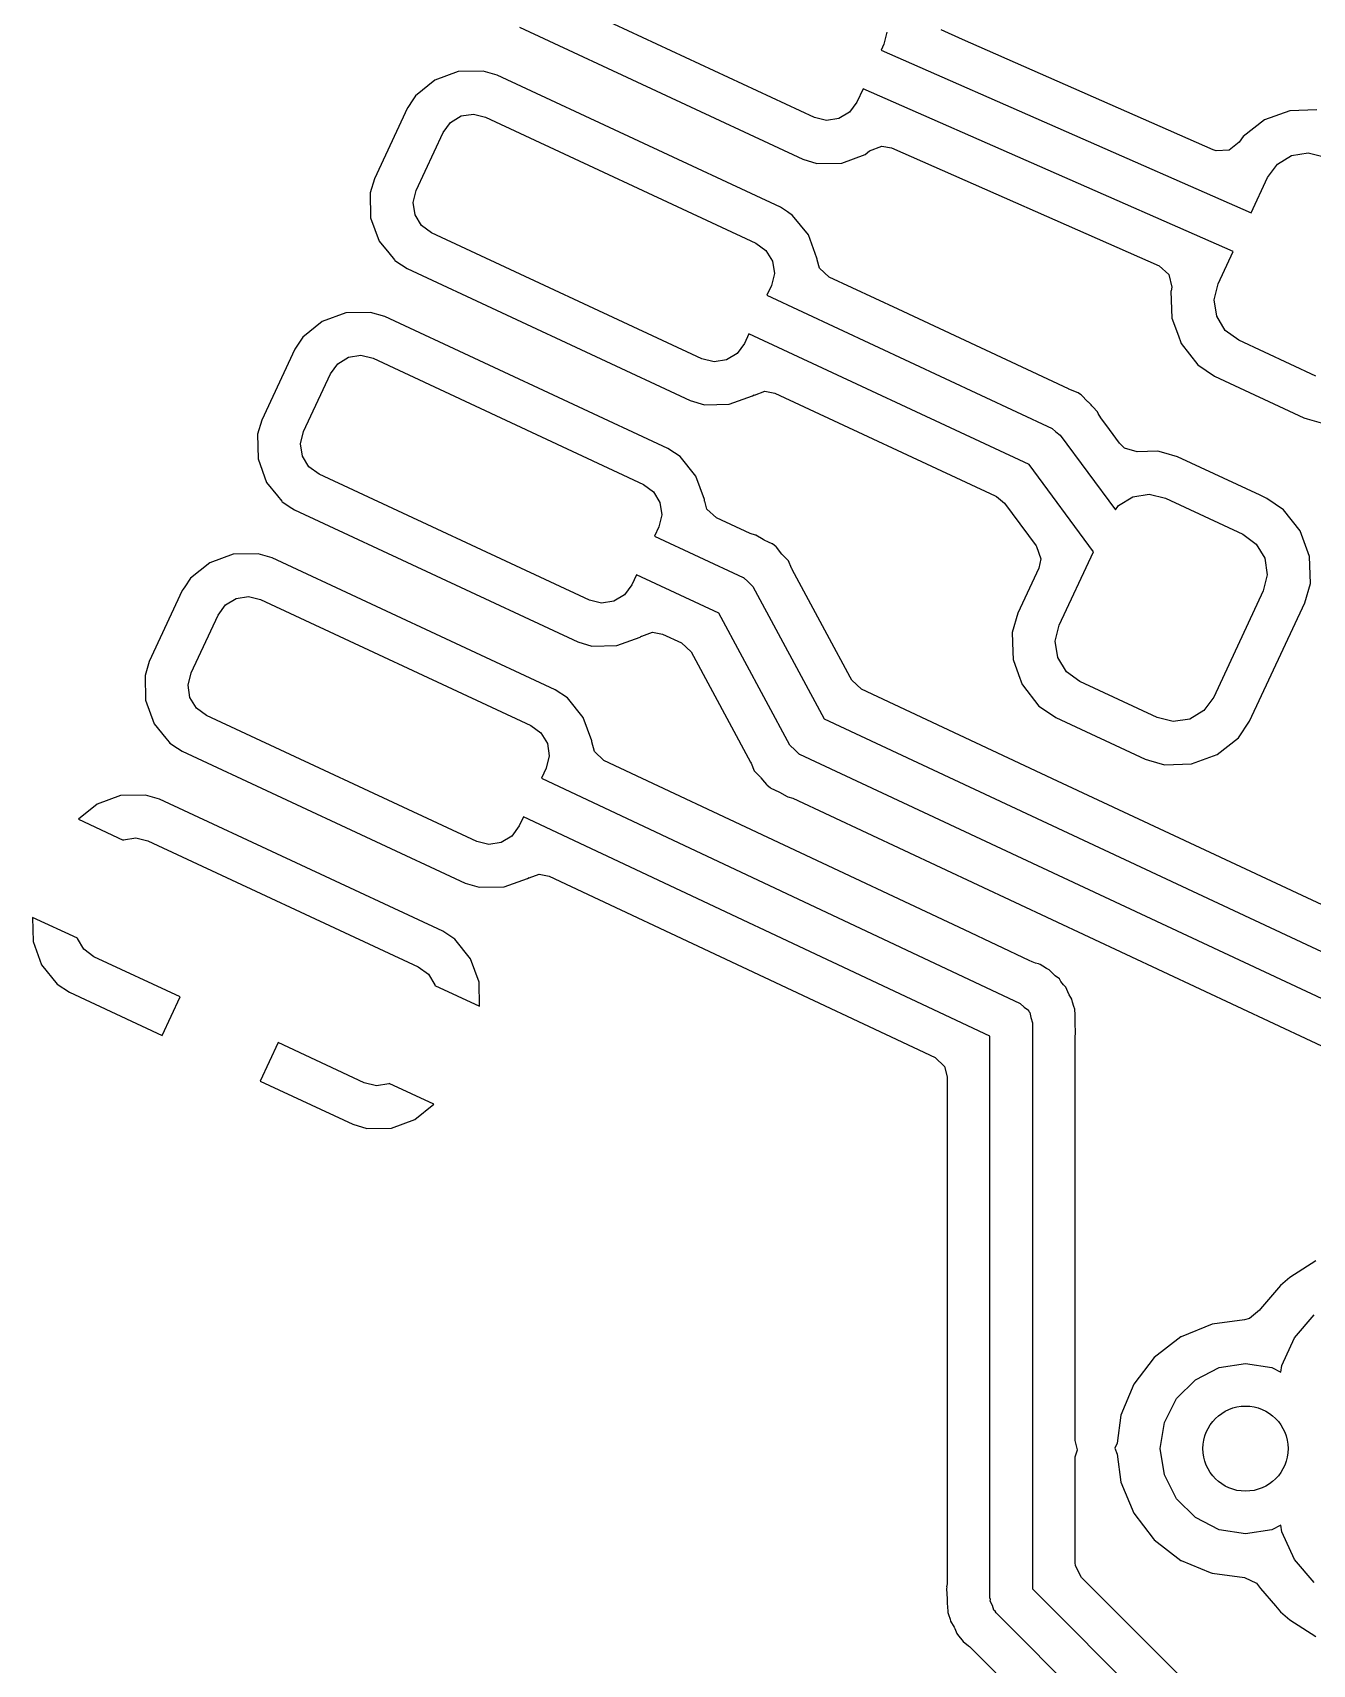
# Model space of a CAD drawing. Extents: x -1.57 to 1.57, y -1.57 to 1.57.
# Drawn here: x -1.3265 to -1.09, y 0.3341 to 0.6358 of the extents above; entities that cross this region are included whole.
import ezdxf

# ---------------------------------------------------------------- set-up
doc = ezdxf.new("R2010")
doc.units = 0
doc.header["$MEASUREMENT"] = 0
doc.layers.add('BLACK', color=7, linetype='CONTINUOUS')

msp = doc.modelspace()

# ---------------------------------------------------------------- linework, layer by layer
at = {"layer": 'BLACK', "linetype": 'CONTINUOUS'}
for p, q in [((-1.18202, 0.62007), (-1.23197, 0.64336)), ((-1.2365, 0.63676), (-1.18417, 0.61236)), ((-1.16918, 0.63363), (-1.1697, 0.63251)), ((-1.16863, 0.63587), (-1.16918, 0.63363)), ((-1.15465, 0.63451), (-1.15861, 0.63626)), ((-1.10832, 0.61413), (-1.15465, 0.63451)), ((-1.1697, 0.63251), (-1.10134, 0.60243)), ((-1.24784, 0.62857), (-1.25217, 0.627)), ((-1.24324, 0.62866), (-1.24784, 0.62857)), ((-1.24784, 0.62857), (-1.24784, 0.62857)), ((-1.24064, 0.62788), (-1.24324, 0.62866)), ((-1.24324, 0.62866), (-1.24324, 0.62866)), ((-1.24324, 0.62866), (-1.24324, 0.62866)), ((-1.24324, 0.62866), (-1.24324, 0.62866)), ((-1.18831, 0.60348), (-1.24064, 0.62788)), ((-1.24064, 0.62788), (-1.24064, 0.62788)), ((-1.25217, 0.627), (-1.25575, 0.6241)), ((-1.25217, 0.627), (-1.25217, 0.627)), ((-1.17303, 0.62537), (-1.17417, 0.62293)), ((-1.10467, 0.59529), (-1.17303, 0.62537)), ((-1.25724, 0.62184), (-1.26334, 0.60876)), ((-1.25718, 0.62192), (-1.25724, 0.62184)), ((-1.25625, 0.62334), (-1.25718, 0.62192)), ((-1.25575, 0.6241), (-1.25625, 0.62334)), ((-1.17417, 0.62293), (-1.17553, 0.62107)), ((-1.0892, 0.6215), (-1.09419, 0.62133)), ((-1.25064, 0.61731), (-1.24927, 0.61917)), ((-1.24927, 0.61917), (-1.2473, 0.62037)), ((-1.2473, 0.62037), (-1.24503, 0.62072)), ((-1.24503, 0.62072), (-1.24279, 0.62017)), ((-1.24279, 0.62017), (-1.19283, 0.59688)), ((-1.17978, 0.61952), (-1.18202, 0.62007)), ((-1.1775, 0.61987), (-1.17978, 0.61952)), ((-1.17553, 0.62107), (-1.1775, 0.61987)), ((-1.09888, 0.61962), (-1.10282, 0.61655)), ((-1.09419, 0.62133), (-1.09888, 0.61962)), ((-1.25563, 0.60661), (-1.25064, 0.61731)), ((-1.10352, 0.61552), (-1.10541, 0.61403)), ((-1.10282, 0.61655), (-1.10352, 0.61552)), ((-1.10282, 0.61655), (-1.10282, 0.61655)), ((-1.18417, 0.61236), (-1.18417, 0.61236)), ((-1.18417, 0.61236), (-1.18417, 0.61236)), ((-1.18417, 0.61236), (-1.18417, 0.61236)), ((-1.18417, 0.61236), (-1.18157, 0.61158)), ((-1.17697, 0.61167), (-1.17264, 0.61324)), ((-1.17264, 0.61324), (-1.17182, 0.61391)), ((-1.17264, 0.61324), (-1.17264, 0.61324)), ((-1.17264, 0.61324), (-1.17264, 0.61324)), ((-1.17182, 0.61391), (-1.16957, 0.61477)), ((-1.16957, 0.61477), (-1.1678, 0.61445)), ((-1.1678, 0.61445), (-1.1183, 0.59267)), ((-1.10782, 0.61395), (-1.10832, 0.61413)), ((-1.10541, 0.61403), (-1.10782, 0.61395)), ((-1.09646, 0.61147), (-1.09384, 0.61306)), ((-1.09384, 0.61306), (-1.0908, 0.61353)), ((-1.0908, 0.61353), (-1.08782, 0.6128)), ((-1.18157, 0.61158), (-1.17697, 0.61167)), ((-1.09828, 0.60899), (-1.09646, 0.61147)), ((-1.26334, 0.60876), (-1.26411, 0.60616)), ((-1.25618, 0.60437), (-1.25563, 0.60661)), ((-1.10134, 0.60243), (-1.09828, 0.60899)), ((-1.26411, 0.60616), (-1.26411, 0.60616)), ((-1.26411, 0.60616), (-1.26403, 0.60156)), ((-1.25583, 0.60209), (-1.25618, 0.60437)), ((-1.18703, 0.60264), (-1.18831, 0.60348)), ((-1.18831, 0.60348), (-1.18831, 0.60348)), ((-1.26403, 0.60156), (-1.26403, 0.60156)), ((-1.26403, 0.60156), (-1.26403, 0.60156)), ((-1.26403, 0.60156), (-1.26246, 0.59723)), ((-1.25463, 0.60012), (-1.25583, 0.60209)), ((-1.18605, 0.60199), (-1.18703, 0.60264)), ((-1.18315, 0.59841), (-1.18605, 0.60199)), ((-1.26246, 0.59723), (-1.2607, 0.59506)), ((-1.25277, 0.59876), (-1.25463, 0.60012)), ((-1.20282, 0.57547), (-1.25277, 0.59876)), ((-1.18158, 0.59408), (-1.18315, 0.59841)), ((-1.2607, 0.59506), (-1.25965, 0.59376)), ((-1.19283, 0.59688), (-1.19098, 0.59551)), ((-1.19098, 0.59551), (-1.18978, 0.59354)), ((-1.10743, 0.58936), (-1.10467, 0.59529)), ((-1.25965, 0.59376), (-1.25956, 0.59365)), ((-1.25956, 0.59365), (-1.25836, 0.59286)), ((-1.25836, 0.59286), (-1.25729, 0.59216)), ((-1.25729, 0.59216), (-1.25729, 0.59216)), ((-1.25729, 0.59216), (-1.20497, 0.56776)), ((-1.18943, 0.59127), (-1.18998, 0.58903)), ((-1.18978, 0.59354), (-1.18943, 0.59127)), ((-1.18157, 0.59404), (-1.18158, 0.59408)), ((-1.18158, 0.59408), (-1.18158, 0.59408)), ((-1.18155, 0.59396), (-1.18157, 0.59404)), ((-1.18152, 0.59376), (-1.18155, 0.59396)), ((-1.1815, 0.59376), (-1.18152, 0.59376)), ((-1.18109, 0.59222), (-1.1815, 0.59376)), ((-1.17933, 0.59058), (-1.18109, 0.59222)), ((-1.1183, 0.59267), (-1.11651, 0.59107)), ((-1.18998, 0.58903), (-1.19082, 0.58723)), ((-1.16657, 0.58463), (-1.17933, 0.59058)), ((-1.11651, 0.59107), (-1.11599, 0.58871)), ((-1.11599, 0.58871), (-1.11613, 0.58803)), ((-1.10816, 0.58638), (-1.10743, 0.58936)), ((-1.19082, 0.58723), (-1.1381, 0.56262)), ((-1.11613, 0.58803), (-1.11614, 0.58798)), ((-1.11614, 0.58798), (-1.11602, 0.58463)), ((-1.10769, 0.58334), (-1.10816, 0.58638)), ((-1.27297, 0.5824), (-1.27655, 0.5795)), ((-1.26864, 0.58397), (-1.27297, 0.5824)), ((-1.27297, 0.5824), (-1.27297, 0.5824)), ((-1.26403, 0.58405), (-1.26864, 0.58397)), ((-1.26864, 0.58397), (-1.26864, 0.58397)), ((-1.26144, 0.58328), (-1.26403, 0.58405)), ((-1.26403, 0.58405), (-1.26403, 0.58405)), ((-1.26403, 0.58405), (-1.26403, 0.58405)), ((-1.26403, 0.58405), (-1.26403, 0.58405)), ((-1.20911, 0.55888), (-1.26144, 0.58328)), ((-1.26144, 0.58328), (-1.26144, 0.58328)), ((-1.1351, 0.56994), (-1.16657, 0.58463)), ((-1.11602, 0.58463), (-1.11597, 0.58299)), ((-1.11597, 0.58299), (-1.11478, 0.57974)), ((-1.1061, 0.58071), (-1.10769, 0.58334)), ((-1.27655, 0.5795), (-1.27804, 0.57724)), ((-1.19414, 0.5801), (-1.19497, 0.57832)), ((-1.14234, 0.55591), (-1.19414, 0.5801)), ((-1.11478, 0.57974), (-1.11433, 0.57851)), ((-1.10362, 0.5789), (-1.1061, 0.58071)), ((-1.27804, 0.57724), (-1.28413, 0.56416)), ((-1.2681, 0.57577), (-1.26582, 0.57612)), ((-1.26582, 0.57612), (-1.26359, 0.57557)), ((-1.19633, 0.57647), (-1.1983, 0.57527)), ((-1.19497, 0.57832), (-1.19633, 0.57647)), ((-1.11433, 0.57851), (-1.11426, 0.5783)), ((-1.11426, 0.5783), (-1.11118, 0.57436)), ((-1.08935, 0.57224), (-1.10362, 0.5789)), ((-1.27143, 0.57271), (-1.27007, 0.57457)), ((-1.27007, 0.57457), (-1.2681, 0.57577)), ((-1.26359, 0.57557), (-1.21363, 0.55227)), ((-1.20058, 0.57492), (-1.20282, 0.57547)), ((-1.1983, 0.57527), (-1.20058, 0.57492)), ((-1.11118, 0.57436), (-1.10808, 0.57227)), ((-1.27643, 0.56201), (-1.27143, 0.57271)), ((-1.10808, 0.57227), (-1.09156, 0.56456)), ((-1.20497, 0.56776), (-1.20497, 0.56776)), ((-1.20497, 0.56776), (-1.20497, 0.56776)), ((-1.20497, 0.56776), (-1.20497, 0.56776)), ((-1.20497, 0.56776), (-1.20237, 0.56698)), ((-1.20237, 0.56698), (-1.19777, 0.56707)), ((-1.19777, 0.56707), (-1.19344, 0.56864)), ((-1.19344, 0.56864), (-1.19316, 0.5688)), ((-1.19344, 0.56864), (-1.19344, 0.56864)), ((-1.19344, 0.56864), (-1.19344, 0.56864)), ((-1.19316, 0.5688), (-1.19313, 0.56876)), ((-1.19313, 0.56876), (-1.19119, 0.5695)), ((-1.19119, 0.5695), (-1.18934, 0.56914)), ((-1.18934, 0.56914), (-1.14863, 0.55014)), ((-1.13501, 0.56989), (-1.1351, 0.56994)), ((-1.13331, 0.56921), (-1.13501, 0.56989)), ((-1.13303, 0.56903), (-1.13331, 0.56921)), ((-1.13331, 0.56921), (-1.13331, 0.56921)), ((-1.13276, 0.56884), (-1.13303, 0.56903)), ((-1.13149, 0.56752), (-1.13276, 0.56884)), ((-1.13276, 0.56884), (-1.13276, 0.56884)), ((-1.13276, 0.56884), (-1.13276, 0.56884)), ((-1.13141, 0.56744), (-1.13149, 0.56752)), ((-1.13102, 0.56707), (-1.13141, 0.56744)), ((-1.13092, 0.56698), (-1.13102, 0.56707)), ((-1.28413, 0.56416), (-1.28491, 0.56156)), ((-1.13089, 0.56696), (-1.13092, 0.56698)), ((-1.13077, 0.56679), (-1.13089, 0.56696)), ((-1.13061, 0.5666), (-1.13077, 0.56679)), ((-1.12969, 0.56565), (-1.13061, 0.5666)), ((-1.12957, 0.56536), (-1.12969, 0.56565)), ((-1.12911, 0.56454), (-1.12957, 0.56536)), ((-1.12752, 0.56239), (-1.12911, 0.56454)), ((-1.09156, 0.56456), (-1.09156, 0.56456)), ((-1.09156, 0.56456), (-1.09156, 0.56456)), ((-1.09156, 0.56456), (-1.09098, 0.5644)), ((-1.09098, 0.5644), (-1.08797, 0.56353)), ((-1.28491, 0.56156), (-1.28491, 0.56156)), ((-1.28491, 0.56156), (-1.28483, 0.55696)), ((-1.27697, 0.55977), (-1.27643, 0.56201)), ((-1.1381, 0.56262), (-1.13739, 0.56196)), ((-1.13739, 0.56196), (-1.13659, 0.56139)), ((-1.13659, 0.56139), (-1.1264, 0.54756)), ((-1.12566, 0.55986), (-1.12752, 0.56239)), ((-1.27662, 0.55749), (-1.27697, 0.55977)), ((-1.2079, 0.55808), (-1.20911, 0.55888)), ((-1.20911, 0.55888), (-1.20911, 0.55888)), ((-1.20684, 0.55739), (-1.2079, 0.55808)), ((-1.1247, 0.55894), (-1.12566, 0.55986)), ((-1.12238, 0.55827), (-1.1247, 0.55894)), ((-1.11854, 0.55841), (-1.12238, 0.55827)), ((-1.11745, 0.55809), (-1.11854, 0.55841)), ((-1.11854, 0.55841), (-1.11854, 0.55841)), ((-1.11854, 0.55841), (-1.11854, 0.55841)), ((-1.11495, 0.55738), (-1.11745, 0.55809)), ((-1.28483, 0.55696), (-1.28483, 0.55696)), ((-1.28483, 0.55696), (-1.28483, 0.55696)), ((-1.28483, 0.55696), (-1.28325, 0.55263)), ((-1.27543, 0.55552), (-1.27662, 0.55749)), ((-1.27357, 0.55416), (-1.27543, 0.55552)), ((-1.20395, 0.55381), (-1.20684, 0.55739)), ((-1.13047, 0.5398), (-1.14234, 0.55591)), ((-1.09968, 0.55025), (-1.11495, 0.55738)), ((-1.11495, 0.55738), (-1.11495, 0.55738)), ((-1.11495, 0.55738), (-1.11495, 0.55738)), ((-1.28325, 0.55263), (-1.28127, 0.55017)), ((-1.22362, 0.53087), (-1.27357, 0.55416)), ((-1.21363, 0.55227), (-1.21177, 0.55091)), ((-1.20237, 0.54948), (-1.20395, 0.55381)), ((-1.28127, 0.55017), (-1.28045, 0.54916)), ((-1.28045, 0.54916), (-1.28036, 0.54905)), ((-1.28036, 0.54905), (-1.27857, 0.54787)), ((-1.21177, 0.55091), (-1.21058, 0.54894)), ((-1.20231, 0.54916), (-1.20237, 0.54948)), ((-1.20237, 0.54948), (-1.20237, 0.54948)), ((-1.20237, 0.54948), (-1.20237, 0.54948)), ((-1.20228, 0.54917), (-1.20231, 0.54916)), ((-1.20188, 0.5477), (-1.20228, 0.54917)), ((-1.14863, 0.55014), (-1.1484, 0.55003)), ((-1.1484, 0.55003), (-1.14691, 0.54881)), ((-1.12581, 0.54837), (-1.12318, 0.54996)), ((-1.12318, 0.54996), (-1.12015, 0.55043)), ((-1.12015, 0.55043), (-1.11716, 0.5497)), ((-1.11716, 0.5497), (-1.10289, 0.54304)), ((-1.09843, 0.54967), (-1.09968, 0.55025)), ((-1.09533, 0.54758), (-1.09843, 0.54967)), ((-1.27857, 0.54787), (-1.27809, 0.54756)), ((-1.27809, 0.54756), (-1.27809, 0.54756)), ((-1.27809, 0.54756), (-1.22577, 0.52316)), ((-1.21023, 0.54666), (-1.21078, 0.54443)), ((-1.21058, 0.54894), (-1.21023, 0.54666)), ((-1.20012, 0.54606), (-1.20188, 0.5477)), ((-1.19389, 0.54317), (-1.20012, 0.54606)), ((-1.14691, 0.54881), (-1.14551, 0.54691)), ((-1.14551, 0.54691), (-1.14108, 0.5409)), ((-1.1264, 0.54756), (-1.12581, 0.54837)), ((-1.09225, 0.54365), (-1.09533, 0.54758)), ((-1.09533, 0.54758), (-1.09533, 0.54758)), ((-1.09533, 0.54758), (-1.09533, 0.54758)), ((-1.21078, 0.54443), (-1.21159, 0.54268)), ((-1.19293, 0.54287), (-1.19389, 0.54317)), ((-1.10289, 0.54304), (-1.10041, 0.54123)), ((-1.09055, 0.53895), (-1.09225, 0.54365)), ((-1.21159, 0.54268), (-1.19519, 0.53507)), ((-1.19286, 0.54285), (-1.19293, 0.54287)), ((-1.19147, 0.54205), (-1.19286, 0.54285)), ((-1.19286, 0.54285), (-1.19286, 0.54285)), ((-1.19132, 0.54197), (-1.19147, 0.54205)), ((-1.19049, 0.54158), (-1.19132, 0.54197)), ((-1.18986, 0.54129), (-1.19049, 0.54158)), ((-1.1898, 0.54125), (-1.18986, 0.54129)), ((-1.18908, 0.54069), (-1.1898, 0.54125)), ((-1.18903, 0.54065), (-1.18908, 0.54069)), ((-1.18802, 0.53939), (-1.18903, 0.54065)), ((-1.18903, 0.54065), (-1.18903, 0.54065)), ((-1.14108, 0.5409), (-1.14097, 0.54075)), ((-1.14097, 0.54075), (-1.14021, 0.53847)), ((-1.10041, 0.54123), (-1.09882, 0.5386)), ((-1.29376, 0.53779), (-1.29735, 0.5349)), ((-1.28944, 0.53937), (-1.29376, 0.53779)), ((-1.29376, 0.53779), (-1.29376, 0.53779)), ((-1.28483, 0.53945), (-1.28944, 0.53937)), ((-1.28944, 0.53937), (-1.28944, 0.53937)), ((-1.28224, 0.53867), (-1.28483, 0.53945)), ((-1.28483, 0.53945), (-1.28483, 0.53945)), ((-1.28483, 0.53945), (-1.28483, 0.53945)), ((-1.28483, 0.53945), (-1.28483, 0.53945)), ((-1.22991, 0.51427), (-1.28224, 0.53867)), ((-1.28224, 0.53867), (-1.28224, 0.53867)), ((-1.18791, 0.53927), (-1.18802, 0.53939)), ((-1.18761, 0.53895), (-1.18791, 0.53927)), ((-1.18679, 0.53811), (-1.18761, 0.53895)), ((-1.18624, 0.53679), (-1.18679, 0.53811)), ((-1.18679, 0.53811), (-1.18679, 0.53811)), ((-1.18679, 0.53811), (-1.18679, 0.53811)), ((-1.14021, 0.53847), (-1.14058, 0.53679)), ((-1.13678, 0.52626), (-1.13047, 0.5398)), ((-1.09882, 0.5386), (-1.09835, 0.53556)), ((-1.09037, 0.53396), (-1.09055, 0.53895)), ((-1.29735, 0.5349), (-1.29837, 0.53334)), ((-1.21492, 0.53555), (-1.21577, 0.53372)), ((-1.1997, 0.52848), (-1.21492, 0.53555)), ((-1.19519, 0.53507), (-1.19517, 0.53505)), ((-1.19517, 0.53505), (-1.19514, 0.53504)), ((-1.19514, 0.53504), (-1.19428, 0.53422)), ((-1.19428, 0.53422), (-1.19341, 0.53341)), ((-1.1862, 0.53669), (-1.18624, 0.53679)), ((-1.18612, 0.53651), (-1.1862, 0.53669)), ((-1.17965, 0.5245), (-1.18612, 0.53651)), ((-1.14058, 0.53679), (-1.14446, 0.52848)), ((-1.09835, 0.53556), (-1.09908, 0.53258)), ((-1.0914, 0.53037), (-1.09037, 0.53396)), ((-1.29883, 0.53263), (-1.30493, 0.51955)), ((-1.29866, 0.5329), (-1.29883, 0.53263)), ((-1.29837, 0.53334), (-1.29866, 0.5329)), ((-1.29087, 0.52997), (-1.2889, 0.53116)), ((-1.2889, 0.53116), (-1.28662, 0.53151)), ((-1.28662, 0.53151), (-1.28438, 0.53097)), ((-1.28438, 0.53097), (-1.23443, 0.50767)), ((-1.22138, 0.53032), (-1.22362, 0.53087)), ((-1.21713, 0.53186), (-1.2191, 0.53067)), ((-1.21577, 0.53372), (-1.21713, 0.53186)), ((-1.19341, 0.53341), (-1.1934, 0.53338)), ((-1.1934, 0.53338), (-1.19338, 0.53336)), ((-1.19338, 0.53336), (-1.18022, 0.50892)), ((-1.09908, 0.53258), (-1.10823, 0.51295)), ((-1.29722, 0.51741), (-1.29223, 0.52811)), ((-1.29223, 0.52811), (-1.29087, 0.52997)), ((-1.2191, 0.53067), (-1.22138, 0.53032)), ((-1.18654, 0.50404), (-1.1997, 0.52848)), ((-1.14446, 0.52848), (-1.14549, 0.52488)), ((-1.1016, 0.50849), (-1.0914, 0.53037)), ((-1.21394, 0.52418), (-1.21192, 0.52495)), ((-1.21192, 0.52495), (-1.21008, 0.5246)), ((-1.14549, 0.52488), (-1.14536, 0.52128)), ((-1.13751, 0.52328), (-1.13678, 0.52626)), ((-1.22577, 0.52316), (-1.22577, 0.52316)), ((-1.22577, 0.52316), (-1.22576, 0.52316)), ((-1.22576, 0.52316), (-1.22576, 0.52316)), ((-1.22576, 0.52316), (-1.22317, 0.52238)), ((-1.22317, 0.52238), (-1.21856, 0.52246)), ((-1.21856, 0.52246), (-1.21424, 0.52404)), ((-1.21424, 0.52404), (-1.21417, 0.52409)), ((-1.21424, 0.52404), (-1.21424, 0.52404)), ((-1.21424, 0.52404), (-1.21424, 0.52404)), ((-1.21417, 0.52409), (-1.21408, 0.52413)), ((-1.21408, 0.52413), (-1.21396, 0.5242)), ((-1.21396, 0.5242), (-1.21394, 0.52418)), ((-1.21008, 0.5246), (-1.20658, 0.52297)), ((-1.20658, 0.52297), (-1.20481, 0.52133)), ((-1.1754, 0.51662), (-1.17965, 0.5245)), ((-1.13704, 0.52024), (-1.13751, 0.52328)), ((-1.30493, 0.51955), (-1.30571, 0.51696)), ((-1.20481, 0.52133), (-1.20479, 0.52128)), ((-1.20479, 0.52128), (-1.19382, 0.50091)), ((-1.14536, 0.52128), (-1.14531, 0.51989)), ((-1.14531, 0.51989), (-1.14431, 0.51713)), ((-1.13545, 0.51762), (-1.13704, 0.52024)), ((-1.30571, 0.51696), (-1.30571, 0.51696)), ((-1.30571, 0.51696), (-1.30563, 0.51235)), ((-1.29777, 0.51517), (-1.29722, 0.51741)), ((-1.17512, 0.51609), (-1.1754, 0.51662)), ((-1.1751, 0.51606), (-1.17512, 0.51609)), ((-1.17334, 0.51441), (-1.1751, 0.51606)), ((-1.14431, 0.51713), (-1.14364, 0.5153)), ((-1.13297, 0.5158), (-1.13545, 0.51762)), ((-1.1187, 0.50915), (-1.13297, 0.5158)), ((-1.29742, 0.51289), (-1.29777, 0.51517)), ((-1.29623, 0.51092), (-1.29742, 0.51289)), ((-1.22764, 0.51279), (-1.22991, 0.51427)), ((-1.22991, 0.51427), (-1.22991, 0.51427)), ((-1.22991, 0.51427), (-1.22991, 0.51427)), ((-1.22475, 0.5092), (-1.22764, 0.51279)), ((-1.13708, 0.49743), (-1.17334, 0.51441)), ((-1.14364, 0.5153), (-1.1436, 0.5152)), ((-1.1436, 0.5152), (-1.14053, 0.51126)), ((-1.10823, 0.51295), (-1.11005, 0.51048)), ((-1.30563, 0.51235), (-1.30563, 0.51235)), ((-1.30563, 0.51235), (-1.30563, 0.51235)), ((-1.30563, 0.51235), (-1.30405, 0.50803)), ((-1.29437, 0.50956), (-1.29623, 0.51092)), ((-1.14053, 0.51126), (-1.14053, 0.51126)), ((-1.14053, 0.51126), (-1.14008, 0.51096)), ((-1.14008, 0.51096), (-1.13743, 0.50917)), ((-1.11005, 0.51048), (-1.11268, 0.50888)), ((-1.30405, 0.50803), (-1.30188, 0.50534)), ((-1.24441, 0.48626), (-1.29437, 0.50956)), ((-1.23443, 0.50767), (-1.23257, 0.50631)), ((-1.22317, 0.50488), (-1.22475, 0.5092)), ((-1.18022, 0.50892), (-1.02589, 0.43664)), ((-1.13743, 0.50917), (-1.12091, 0.50147)), ((-1.11571, 0.50841), (-1.1187, 0.50915)), ((-1.11268, 0.50888), (-1.11571, 0.50841)), ((-1.10369, 0.50539), (-1.1016, 0.50849)), ((-1.30188, 0.50534), (-1.30129, 0.5046)), ((-1.30129, 0.5046), (-1.30116, 0.50445)), ((-1.30116, 0.50445), (-1.29971, 0.50349)), ((-1.23257, 0.50631), (-1.23138, 0.50434)), ((-1.23138, 0.50434), (-1.23103, 0.50206)), ((-1.22317, 0.5047), (-1.22317, 0.50488)), ((-1.22317, 0.50488), (-1.22317, 0.50488)), ((-1.22269, 0.50289), (-1.22317, 0.5047)), ((-1.18652, 0.50402), (-1.18654, 0.50404)), ((-1.18652, 0.504), (-1.18652, 0.50402)), ((-1.18564, 0.50318), (-1.18652, 0.504)), ((-1.10763, 0.50232), (-1.10369, 0.50539)), ((-1.29971, 0.50349), (-1.29889, 0.50296)), ((-1.29889, 0.50296), (-1.29889, 0.50296)), ((-1.29889, 0.50296), (-1.24656, 0.47856)), ((-1.23103, 0.50206), (-1.23157, 0.49983)), ((-1.22093, 0.50124), (-1.22269, 0.50289)), ((-1.15431, 0.4699), (-1.22093, 0.50124)), ((-1.19382, 0.50091), (-1.19373, 0.50073)), ((-1.19373, 0.50073), (-1.19315, 0.49933)), ((-1.18478, 0.50236), (-1.18564, 0.50318)), ((-1.18476, 0.50235), (-1.18478, 0.50236)), ((-1.18474, 0.50234), (-1.18476, 0.50235)), ((-1.0315, 0.43057), (-1.18474, 0.50234)), ((-1.12091, 0.50147), (-1.12091, 0.50147)), ((-1.12091, 0.50147), (-1.12091, 0.50147)), ((-1.12091, 0.50147), (-1.12027, 0.50128)), ((-1.12027, 0.50128), (-1.11731, 0.50044)), ((-1.11232, 0.50061), (-1.10763, 0.50232)), ((-1.23157, 0.49983), (-1.23245, 0.49794)), ((-1.23245, 0.49794), (-1.14399, 0.45632)), ((-1.19315, 0.49933), (-1.19202, 0.49815)), ((-1.19202, 0.49815), (-1.19191, 0.49802)), ((-1.19191, 0.49802), (-1.1919, 0.49801)), ((-1.1919, 0.49801), (-1.19125, 0.49721)), ((-1.11731, 0.50044), (-1.11232, 0.50061)), ((-1.31023, 0.49475), (-1.31455, 0.49317)), ((-1.30563, 0.49483), (-1.31023, 0.49475)), ((-1.30304, 0.49405), (-1.30563, 0.49483)), ((-1.30563, 0.49483), (-1.30563, 0.49483)), ((-1.19125, 0.49721), (-1.19089, 0.49676)), ((-1.19089, 0.49676), (-1.19077, 0.49666)), ((-1.19077, 0.49666), (-1.19022, 0.49622)), ((-1.19022, 0.49622), (-1.19009, 0.49613)), ((-1.19009, 0.49613), (-1.19009, 0.49613)), ((-1.19009, 0.49613), (-1.19009, 0.49613)), ((-1.19009, 0.49613), (-1.18861, 0.49544)), ((-1.18861, 0.49544), (-1.18847, 0.49536)), ((-1.18847, 0.49536), (-1.18706, 0.49455)), ((-1.02369, 0.44432), (-1.13708, 0.49743)), ((-1.31455, 0.49317), (-1.31804, 0.49036)), ((-1.31455, 0.49317), (-1.31455, 0.49317)), ((-1.25072, 0.46965), (-1.30304, 0.49405)), ((-1.30304, 0.49405), (-1.30304, 0.49405)), ((-1.18706, 0.49455), (-1.18706, 0.49455)), ((-1.18706, 0.49455), (-1.18691, 0.4945)), ((-1.18691, 0.4945), (-1.18604, 0.49423)), ((-1.18604, 0.49423), (-1.0417, 0.42663)), ((-1.31804, 0.49036), (-1.31804, 0.49036)), ((-1.31804, 0.49036), (-1.30978, 0.48651)), ((-1.23657, 0.48912), (-1.23793, 0.48726)), ((-1.23578, 0.4908), (-1.23657, 0.48912)), ((-1.14961, 0.45026), (-1.23578, 0.4908)), ((-1.30978, 0.48651), (-1.3097, 0.48656)), ((-1.3097, 0.48656), (-1.30742, 0.48691)), ((-1.30742, 0.48691), (-1.30518, 0.48636)), ((-1.30518, 0.48636), (-1.25523, 0.46307)), ((-1.24218, 0.48572), (-1.24441, 0.48626)), ((-1.2399, 0.48607), (-1.24218, 0.48572)), ((-1.23793, 0.48726), (-1.2399, 0.48607)), ((-1.23503, 0.47944), (-1.23475, 0.4796)), ((-1.23475, 0.4796), (-1.23471, 0.47952)), ((-1.23471, 0.47952), (-1.2329, 0.48021)), ((-1.2329, 0.48021), (-1.23103, 0.47984)), ((-1.23103, 0.47984), (-1.15974, 0.4463)), ((-1.24656, 0.47856), (-1.24656, 0.47856)), ((-1.24656, 0.47856), (-1.24656, 0.47856)), ((-1.24656, 0.47856), (-1.24656, 0.47856)), ((-1.24656, 0.47856), (-1.24397, 0.47778)), ((-1.24397, 0.47778), (-1.23936, 0.47786)), ((-1.23936, 0.47786), (-1.23503, 0.47944)), ((-1.32649, 0.47223), (-1.32641, 0.46776)), ((-1.31823, 0.46838), (-1.32649, 0.47223)), ((-1.32649, 0.47223), (-1.32649, 0.47223)), ((-1.32641, 0.46776), (-1.32641, 0.46776)), ((-1.32641, 0.46776), (-1.32483, 0.46343)), ((-1.31822, 0.46829), (-1.31823, 0.46838)), ((-1.31702, 0.46632), (-1.31822, 0.46829)), ((-1.24845, 0.46817), (-1.25072, 0.46965)), ((-1.25072, 0.46965), (-1.25072, 0.46965)), ((-1.24556, 0.46459), (-1.24845, 0.46817)), ((-1.14235, 0.46427), (-1.15431, 0.4699)), ((-1.31517, 0.46496), (-1.31702, 0.46632)), ((-1.29925, 0.45754), (-1.31517, 0.46496)), ((-1.24399, 0.46027), (-1.24556, 0.46459)), ((-1.24556, 0.46459), (-1.24556, 0.46459)), ((-1.32483, 0.46343), (-1.32483, 0.46343)), ((-1.32483, 0.46343), (-1.32194, 0.45986)), ((-1.25523, 0.46307), (-1.25337, 0.46171)), ((-1.25337, 0.46171), (-1.25218, 0.45974)), ((-1.14179, 0.46401), (-1.14235, 0.46427)), ((-1.1412, 0.46378), (-1.14179, 0.46401)), ((-1.14061, 0.46362), (-1.1412, 0.46378)), ((-1.1403, 0.46353), (-1.14061, 0.46362)), ((-1.13984, 0.46318), (-1.1403, 0.46353)), ((-1.13915, 0.46276), (-1.13984, 0.46318)), ((-1.13863, 0.46252), (-1.13915, 0.46276)), ((-1.13812, 0.46198), (-1.13863, 0.46252)), ((-1.13863, 0.46252), (-1.13863, 0.46252)), ((-1.13799, 0.46185), (-1.13812, 0.46198)), ((-1.13752, 0.46142), (-1.13799, 0.46185)), ((-1.32194, 0.45986), (-1.31968, 0.45837)), ((-1.25218, 0.45974), (-1.25216, 0.45964)), ((-1.25216, 0.45964), (-1.24391, 0.45579)), ((-1.24391, 0.45579), (-1.24399, 0.46027)), ((-1.13677, 0.46086), (-1.13752, 0.46142)), ((-1.13663, 0.46063), (-1.13677, 0.46086)), ((-1.13677, 0.46086), (-1.13677, 0.46086)), ((-1.13647, 0.46037), (-1.13663, 0.46063)), ((-1.13598, 0.45974), (-1.13647, 0.46037)), ((-1.13558, 0.45932), (-1.13598, 0.45974)), ((-1.13522, 0.45846), (-1.13558, 0.45932)), ((-1.13558, 0.45932), (-1.13558, 0.45932)), ((-1.31968, 0.45837), (-1.30258, 0.4504)), ((-1.30258, 0.4504), (-1.29925, 0.45754)), ((-1.24391, 0.45579), (-1.24391, 0.45579)), ((-1.14399, 0.45632), (-1.14328, 0.45565)), ((-1.14328, 0.45565), (-1.14248, 0.45507)), ((-1.13494, 0.45789), (-1.13522, 0.45846)), ((-1.13464, 0.45741), (-1.13494, 0.45789)), ((-1.13445, 0.4571), (-1.13464, 0.45741)), ((-1.13434, 0.45654), (-1.13445, 0.4571)), ((-1.13445, 0.4571), (-1.13445, 0.4571)), ((-1.13445, 0.4571), (-1.13445, 0.4571)), ((-1.13411, 0.45576), (-1.13434, 0.45654)), ((-1.13389, 0.45523), (-1.13411, 0.45576)), ((-1.14248, 0.45507), (-1.14241, 0.45483)), ((-1.14241, 0.45483), (-1.14222, 0.45465)), ((-1.14222, 0.45465), (-1.14204, 0.45369)), ((-1.14204, 0.45369), (-1.14173, 0.45276)), ((-1.14173, 0.45276), (-1.14173, 0.34809)), ((-1.13387, 0.45422), (-1.13389, 0.45523)), ((-1.13389, 0.45523), (-1.13389, 0.45523)), ((-1.13389, 0.45523), (-1.13389, 0.45523)), ((-1.13386, 0.45409), (-1.13387, 0.45422)), ((-1.13384, 0.45385), (-1.13386, 0.45409)), ((-1.13384, 0.45291), (-1.13384, 0.45385)), ((-1.13384, 0.45287), (-1.13384, 0.45291)), ((-1.13379, 0.45078), (-1.13384, 0.45287)), ((-1.14961, 0.34646), (-1.14961, 0.45026)), ((-1.13384, 0.45021), (-1.13379, 0.45078)), ((-1.13384, 0.37552), (-1.13384, 0.45021)), ((-1.28113, 0.44908), (-1.28445, 0.44195)), ((-1.26521, 0.44166), (-1.28113, 0.44908)), ((-1.15974, 0.4463), (-1.15798, 0.44465)), ((-1.15798, 0.44465), (-1.1575, 0.44277)), ((-1.28445, 0.44195), (-1.28445, 0.44195)), ((-1.28445, 0.44195), (-1.26735, 0.43397)), ((-1.26297, 0.44111), (-1.26521, 0.44166)), ((-1.2607, 0.44146), (-1.26297, 0.44111)), ((-1.26061, 0.44152), (-1.2607, 0.44146)), ((-1.25236, 0.43767), (-1.26061, 0.44152)), ((-1.1575, 0.44277), (-1.1575, 0.34902)), ((-1.25584, 0.43485), (-1.25236, 0.43767)), ((-1.25236, 0.43767), (-1.25236, 0.43767)), ((-1.26016, 0.43328), (-1.25584, 0.43485)), ((-1.25584, 0.43485), (-1.25584, 0.43485)), ((-1.26735, 0.43397), (-1.26735, 0.43397)), ((-1.26735, 0.43397), (-1.26476, 0.43319)), ((-1.26476, 0.43319), (-1.26016, 0.43328)), ((-1.26476, 0.43319), (-1.26476, 0.43319)), ((-1.26016, 0.43328), (-1.26016, 0.43328)), ((-1.08938, 0.40872), (-1.09415, 0.40566)), ((-1.09415, 0.40566), (-1.09588, 0.40416)), ((-1.09415, 0.40566), (-1.09415, 0.40566)), ((-1.09588, 0.40416), (-1.09958, 0.39988)), ((-1.09588, 0.40416), (-1.09588, 0.40416)), ((-1.09977, 0.39959), (-1.10163, 0.39807)), ((-1.09958, 0.39988), (-1.09977, 0.39959)), ((-1.09958, 0.39988), (-1.09958, 0.39988)), ((-1.09333, 0.3945), (-1.08966, 0.39874)), ((-1.10853, 0.39705), (-1.11428, 0.39467)), ((-1.10254, 0.39784), (-1.10853, 0.39705)), ((-1.10853, 0.39705), (-1.10853, 0.39705)), ((-1.10163, 0.39807), (-1.10254, 0.39784)), ((-1.11429, 0.39467), (-1.11922, 0.39088)), ((-1.11428, 0.39467), (-1.11429, 0.39467)), ((-1.09566, 0.3894), (-1.09333, 0.3945)), ((-1.11922, 0.39088), (-1.12301, 0.38594)), ((-1.11922, 0.39088), (-1.11922, 0.39088)), ((-1.10723, 0.38899), (-1.10236, 0.38976)), ((-1.10236, 0.38976), (-1.0975, 0.38899)), ((-1.09584, 0.38815), (-1.09566, 0.3894)), ((-1.1151, 0.38327), (-1.11162, 0.38676)), ((-1.11162, 0.38676), (-1.10723, 0.38899)), ((-1.0975, 0.38899), (-1.09584, 0.38815)), ((-1.12301, 0.38594), (-1.1254, 0.38019)), ((-1.12301, 0.38594), (-1.12301, 0.38594)), ((-1.11734, 0.37888), (-1.1151, 0.38327)), ((-1.1254, 0.38019), (-1.12608, 0.37501)), ((-1.1254, 0.38019), (-1.1254, 0.38019)), ((-1.11811, 0.37402), (-1.11734, 0.37888)), ((-1.13341, 0.37383), (-1.13384, 0.37552)), ((-1.12608, 0.37501), (-1.12651, 0.37411)), ((-1.12651, 0.37411), (-1.12608, 0.37302)), ((-1.11734, 0.36915), (-1.11811, 0.37402)), ((-1.13384, 0.37251), (-1.13341, 0.37383)), ((-1.13384, 0.35297), (-1.13384, 0.37251)), ((-1.12608, 0.37302), (-1.1254, 0.36784)), ((-1.1151, 0.36476), (-1.11734, 0.36915)), ((-1.1254, 0.36784), (-1.1254, 0.36784)), ((-1.1254, 0.36784), (-1.12301, 0.36209)), ((-1.12301, 0.36209), (-1.12301, 0.36209)), ((-1.12301, 0.36209), (-1.11943, 0.35742)), ((-1.11162, 0.36128), (-1.1151, 0.36476)), ((-1.10723, 0.35904), (-1.11162, 0.36128)), ((-1.10236, 0.35827), (-1.10723, 0.35904)), ((-1.0975, 0.35904), (-1.10236, 0.35827)), ((-1.09584, 0.35988), (-1.0975, 0.35904)), ((-1.09566, 0.35863), (-1.09584, 0.35988)), ((-1.11943, 0.35742), (-1.11922, 0.35715)), ((-1.11922, 0.35715), (-1.11429, 0.35336)), ((-1.09333, 0.35353), (-1.09566, 0.35863)), ((-1.13379, 0.35236), (-1.13384, 0.35297)), ((-1.11429, 0.35336), (-1.11429, 0.35336)), ((-1.11429, 0.35336), (-1.11428, 0.35336)), ((-1.11428, 0.35336), (-1.10887, 0.35112)), ((-1.08966, 0.3493), (-1.09333, 0.35353)), ((-1.1327, 0.35022), (-1.13379, 0.35236)), ((-1.10648, 0.324), (-1.1327, 0.35022)), ((-1.10887, 0.35112), (-1.10853, 0.35098)), ((-1.10853, 0.35098), (-1.10254, 0.35019)), ((-1.10254, 0.35019), (-1.10036, 0.34916)), ((-1.1575, 0.34902), (-1.15759, 0.34848)), ((-1.15759, 0.34848), (-1.15754, 0.34848)), ((-1.15754, 0.34848), (-1.15759, 0.34812)), ((-1.15759, 0.34812), (-1.1575, 0.34623)), ((-1.14173, 0.34809), (-1.10861, 0.31496)), ((-1.10036, 0.34916), (-1.09977, 0.34844)), ((-1.09977, 0.34844), (-1.09958, 0.34815)), ((-1.09958, 0.34815), (-1.09958, 0.34815)), ((-1.09958, 0.34815), (-1.09682, 0.34496)), ((-1.1575, 0.34623), (-1.1575, 0.34614)), ((-1.1575, 0.34614), (-1.1575, 0.34536)), ((-1.1575, 0.34536), (-1.15747, 0.34522)), ((-1.15747, 0.34522), (-1.15744, 0.34496)), ((-1.15744, 0.34496), (-1.15739, 0.3437)), ((-1.14951, 0.34615), (-1.14961, 0.34646)), ((-1.14956, 0.34584), (-1.14951, 0.34615)), ((-1.14914, 0.34502), (-1.14956, 0.34584)), ((-1.14885, 0.34414), (-1.14914, 0.34502)), ((-1.1486, 0.34396), (-1.14885, 0.34414)), ((-1.14845, 0.34367), (-1.1486, 0.34396)), ((-1.09682, 0.34496), (-1.09588, 0.34387)), ((-1.09588, 0.34387), (-1.09588, 0.34387)), ((-1.09588, 0.34387), (-1.09588, 0.34387)), ((-1.09588, 0.34387), (-1.09415, 0.34237)), ((-1.15739, 0.3437), (-1.15739, 0.3437)), ((-1.15739, 0.3437), (-1.15723, 0.34335)), ((-1.15723, 0.34335), (-1.15696, 0.34249)), ((-1.15696, 0.34249), (-1.15689, 0.34211)), ((-1.15689, 0.34211), (-1.15623, 0.34104)), ((-1.15623, 0.34104), (-1.15611, 0.3408)), ((-1.11302, 0.30824), (-1.14845, 0.34367)), ((-1.09415, 0.34237), (-1.09415, 0.34237)), ((-1.09415, 0.34237), (-1.08938, 0.33931)), ((-1.15611, 0.3408), (-1.15569, 0.33987)), ((-1.15569, 0.33987), (-1.1556, 0.33965)), ((-1.1556, 0.33965), (-1.15532, 0.33938)), ((-1.15532, 0.33938), (-1.15477, 0.33868)), ((-1.15477, 0.33868), (-1.15457, 0.33836)), ((-1.15457, 0.33836), (-1.15456, 0.33835)), ((-1.15456, 0.33835), (-1.15356, 0.33759)), ((-1.15356, 0.33759), (-1.15336, 0.33742)), ((-1.15336, 0.33742), (-1.12042, 0.30447))]:
    msp.add_line(p, q, dxfattribs=at)
at = {"layer": 'BLACK'}
msp.add_circle((-1.10236, 0.37402), 0.00787, dxfattribs=at)

doc.saveas('drawing.dxf')
